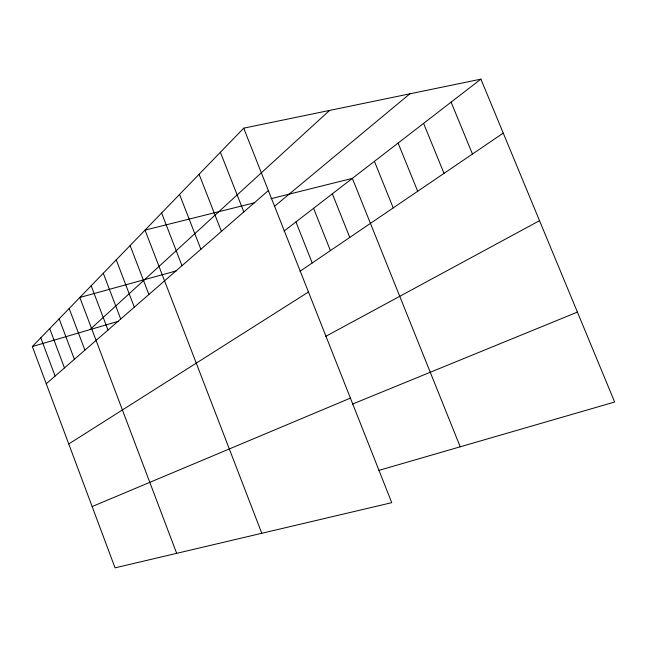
<?xml version="1.0" encoding="UTF-8"?>
<svg xmlns="http://www.w3.org/2000/svg" width="647" height="647" viewBox="0 0 647 647"><rect width="100%" height="100%" fill="white"/><g stroke="black" fill="none" stroke-linecap="round" stroke-linejoin="round"><path stroke-width="0.97" d="M243.709 128.171L391.742 502.67L115.053 567.856L32.35 346.533L243.709 128.171L480.899 79.144L614.65 402.013L378.713 470.442M89.893 329.647L329.549 110.427M46.261 383.752L268.376 190.558M274.377 206.409L409.842 93.831M284.09 231.068L480.899 79.144M299.99 271.279L503.253 133.096M68.76 443.971L308.473 291.999M325.716 336.367L539.533 220.676M92.149 506.561L350.415 398.107M352.478 404.084L577.407 312.097M32.35 346.533L118.28 321.316M176.275 270.899L79.832 297.474L176.671 553.339M254.675 202.754L145.033 230.114L261.784 533.282M270.939 198.694L352.356 178.37L460.211 446.802M451.113 102.145L472.456 154.035M423.591 123.383L444.02 173.364M398.099 143.06L417.687 191.269M374.419 161.346L393.222 207.897M332.348 193.825L349.784 237.425M313.577 208.31L330.415 250.599M295.946 221.921L312.218 262.965M220.384 152.263L243.822 211.917M199.09 174.261L221.411 231.408M179.567 194.432L200.877 249.265M161.613 212.992L181.993 265.691M130.112 245.528L148.891 294.482M116.234 259.868L134.309 307.171M103.285 273.244L120.706 318.995M91.178 285.756L107.992 330.059M69.172 308.482L84.903 350.148M59.152 318.842L74.381 359.295M49.706 328.603L64.465 367.917M40.785 337.815L55.108 376.061"/></g></svg>
